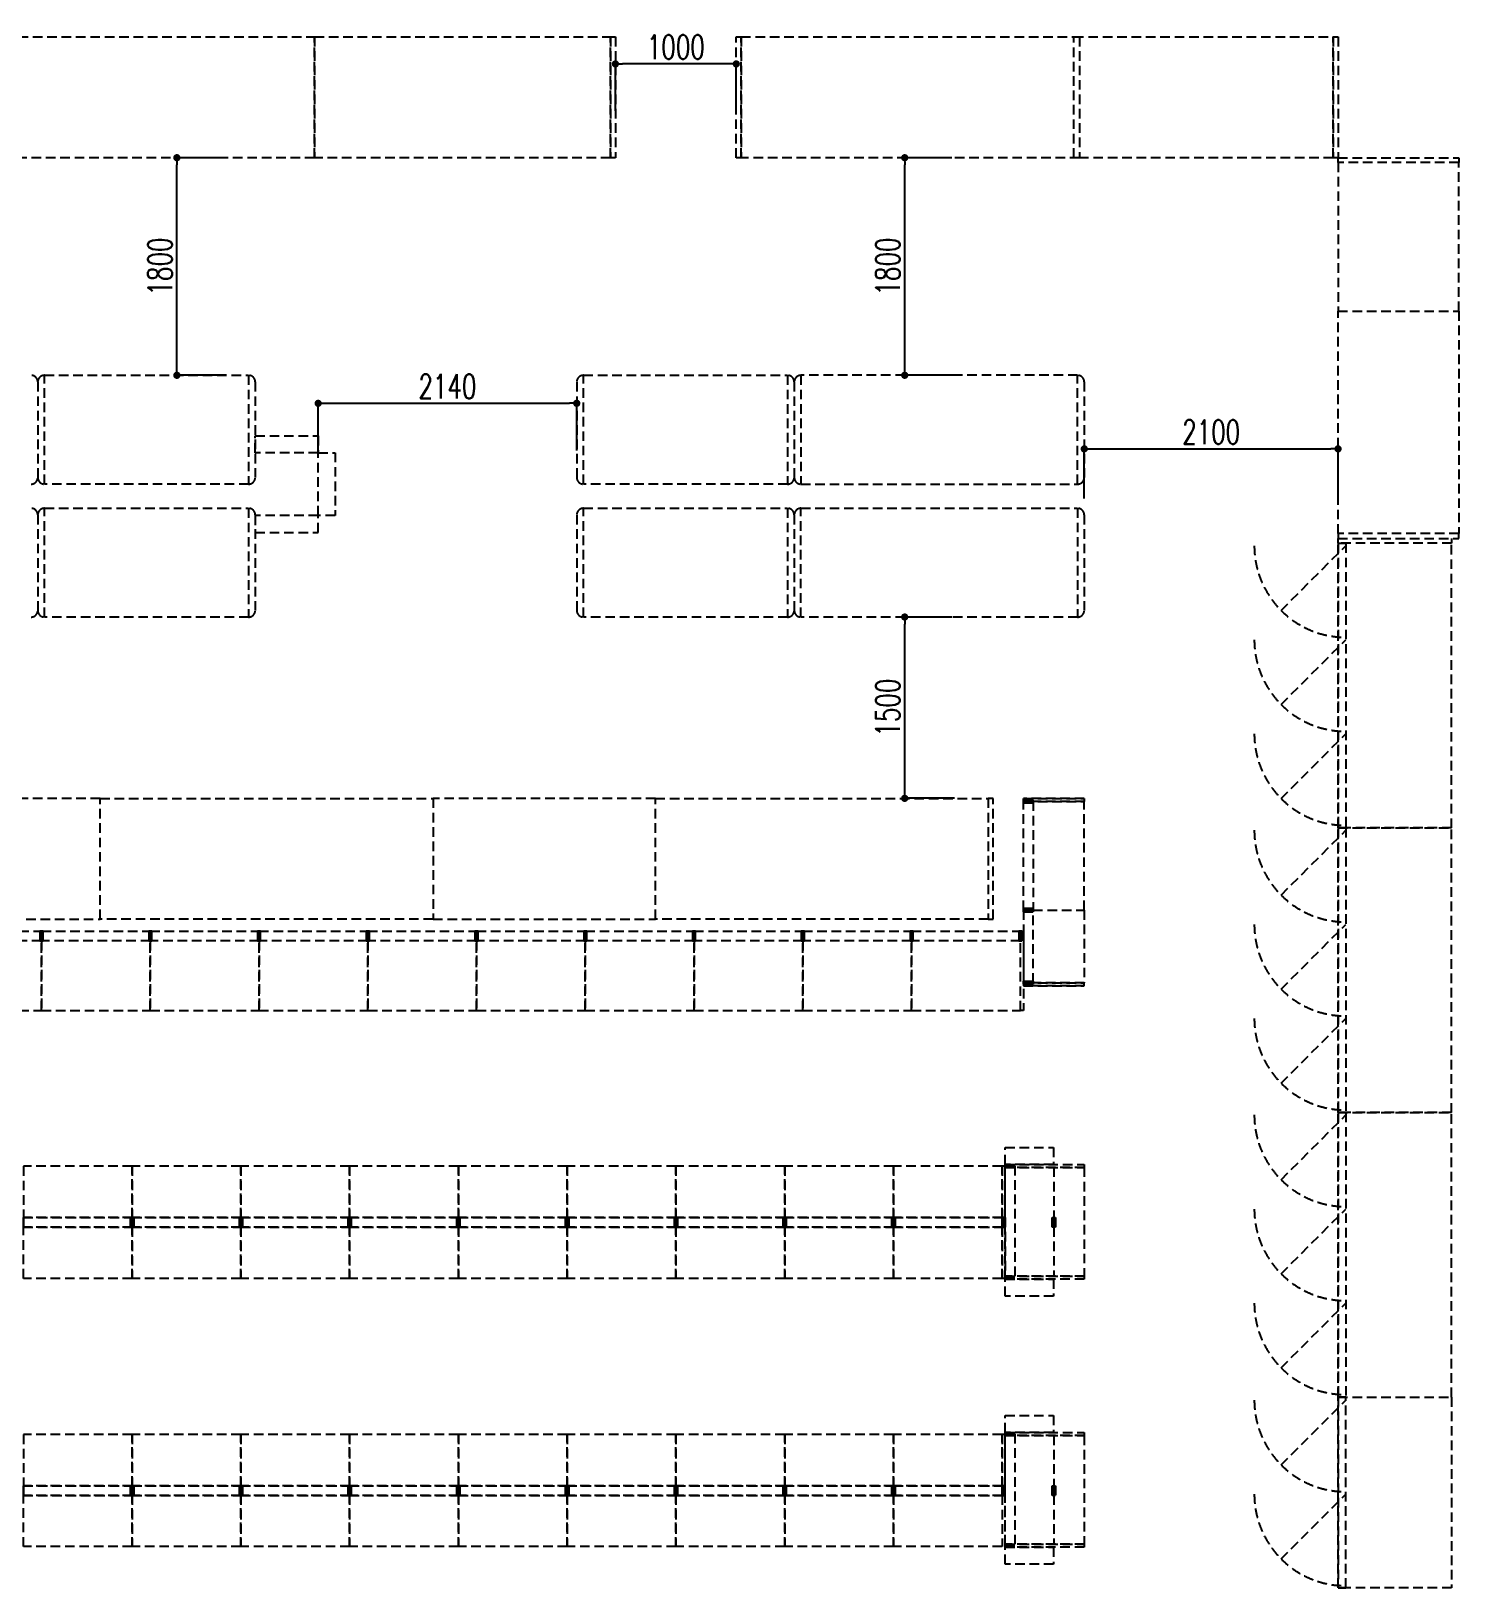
# Model space of a CAD drawing. Extents: x -119186 to 81195, y 1816 to 147180.
# Drawn here: x -28445 to -16630, y 33551 to 46430 of the extents above; entities that cross this region are included whole.
import ezdxf

# ---------------------------------------------------------------- set-up
doc = ezdxf.new("R2010")
doc.units = 0
doc.header["$LTSCALE"] = 12.7
doc.header["$MEASUREMENT"] = 0
doc.header["$PDMODE"] = 1
doc.header["$PDSIZE"] = -2
doc.linetypes.add('HIDDEN2', pattern=[0.1875, 0.125, -0.0625])
doc.layers.get('0').update_dxf_attribs({"linetype": 'CONTINUOUS'})
doc.layers.get('DEFPOINTS').update_dxf_attribs({"color": 1, "linetype": 'CONTINUOUS'})
doc.layers.add('A_寸法', color=9, linetype='CONTINUOUS')
doc.layers.add('A_建築（什器）', color=8, linetype='CONTINUOUS')
doc.styles.add('Dim', font='simplex.shx', dxfattribs={"width": 0.7, "bigfont": 'extfont2.shx'})
doc.dimstyles.new('1-200', dxfattribs={"dimscale": 200, "dimtxt": 3, "dimasz": 1, "dimexe": 1, "dimexo": 1, "dimgap": 1, "dimtad": 1, "dimdec": 0, "dimtxsty": 'Dim', "dimblk": 'DOT', "dimcen": 2.5, "dimadec": 0, "dimazin": 0, "dimtfac": 1, "dimtdec": 0, "dimtix": 1, "dimtmove": 2, "dimatfit": 3, "dimldrblk": '引出線', "dimfxl": 1, "dimlwd": -1, "dimlwe": -1, "dimarcsym": 0})

# ---------------------------------------------------------------- blocks, each defined once
blk = doc.blocks.new('_Dot')
at = {"color": 0, "linetype": 'ByBlock', "lineweight": -2}
blk.add_line((-0.5, 0), (-1, 0), dxfattribs=at)
at = {"color": 0, "linetype": 'ByBlock', "const_width": 0.5}
blk.add_lwpolyline([(-0.25, 0, 1), (0.25, 0, 1)], format="xyb", close=True, dxfattribs=at)
blk = doc.blocks.new('*D93')
at = {"layer": 'A_寸法', "color": 0, "transparency": 16777216}
for p, q in [((-26850, 45383), (-27239, 45383)), ((-27239, 43643), (-27239, 45323)), ((-26827, 43583), (-27239, 43583))]:
    blk.add_line(p, q, dxfattribs=at)
at = {"layer": 'DEFPOINTS', "color": 0, "transparency": 16777216}
for p in [(-27239, 45383), (-26850, 45383), (-26827, 43583)]:
    blk.add_point(p, dxfattribs=at)
at = {"layer": 'A_寸法', "color": 0, "transparency": 16777216, "xscale": 60, "yscale": 60, "zscale": 60}
for p, rotation in [((-27239, 45383), 90), ((-27239, 43583), 270)]:
    blk.add_blockref('_Dot', p, dxfattribs=dict(at, rotation=rotation))
at = {"layer": 'A_寸法', "color": 0, "transparency": 16777216, "insert": (-27379, 44483), "char_height": 200, "attachment_point": 5, "rotation": 90, "style": 'Dim'}
blk.add_mtext('1800', dxfattribs=at)
blk = doc.blocks.new('引出線')
at = {"color": 0, "linetype": 'ByBlock'}
for points in [[(0, 0), (-1.96, -0.4)], [(-1, 0), (0, 0)]]:
    blk.add_lwpolyline(points, dxfattribs=at)
blk = doc.blocks.new('*D94')
at = {"layer": 'A_寸法', "color": 0, "transparency": 16777216}
for p, q in [((-20827, 45383), (-21216, 45383)), ((-21216, 43643), (-21216, 45323)), ((-20805, 43583), (-21216, 43583))]:
    blk.add_line(p, q, dxfattribs=at)
at = {"layer": 'DEFPOINTS', "color": 0, "transparency": 16777216}
for p in [(-21216, 45383), (-20827, 45383), (-20805, 43583)]:
    blk.add_point(p, dxfattribs=at)
at = {"layer": 'A_寸法', "color": 0, "transparency": 16777216, "xscale": 60, "yscale": 60, "zscale": 60}
for p, rotation in [((-21216, 45383), 90), ((-21216, 43583), 270)]:
    blk.add_blockref('_Dot', p, dxfattribs=dict(at, rotation=rotation))
at = {"layer": 'A_寸法', "color": 0, "transparency": 16777216, "insert": (-21356, 44483), "char_height": 200, "attachment_point": 5, "rotation": 90, "style": 'Dim'}
blk.add_mtext('1800', dxfattribs=at)
blk = doc.blocks.new('*D95')
at = {"layer": 'A_寸法', "color": 0, "transparency": 16777216}
for p, q in [((-19730, 42563), (-19730, 42974)), ((-19670, 42974), (-17690, 42974)), ((-17630, 42585), (-17630, 42974))]:
    blk.add_line(p, q, dxfattribs=at)
at = {"layer": 'DEFPOINTS', "color": 0, "transparency": 16777216}
for p in [(-17630, 42974), (-19730, 42563), (-17630, 42585)]:
    blk.add_point(p, dxfattribs=at)
at = {"layer": 'A_寸法', "color": 0, "transparency": 16777216, "xscale": 60, "yscale": 60, "zscale": 60, "rotation": 180}
blk.add_blockref('_Dot', (-19730, 42974), dxfattribs=at)
at = {"layer": 'A_寸法', "color": 0, "transparency": 16777216, "xscale": 60, "yscale": 60, "zscale": 60}
blk.add_blockref('_Dot', (-17630, 42974), dxfattribs=at)
at = {"layer": 'A_寸法', "color": 0, "transparency": 16777216, "insert": (-18680, 43114), "char_height": 200, "attachment_point": 5, "style": 'Dim'}
blk.add_mtext('2100', dxfattribs=at)
blk = doc.blocks.new('*D96')
at = {"layer": 'A_寸法', "color": 0, "transparency": 16777216}
for p, q in [((-20827, 41583), (-21216, 41583)), ((-21216, 40143), (-21216, 41523)), ((-20805, 40083), (-21216, 40083))]:
    blk.add_line(p, q, dxfattribs=at)
at = {"layer": 'DEFPOINTS', "color": 0, "transparency": 16777216}
for p in [(-21216, 41583), (-20827, 41583), (-20805, 40083)]:
    blk.add_point(p, dxfattribs=at)
at = {"layer": 'A_寸法', "color": 0, "transparency": 16777216, "xscale": 60, "yscale": 60, "zscale": 60}
for p, rotation in [((-21216, 41583), 90), ((-21216, 40083), 270)]:
    blk.add_blockref('_Dot', p, dxfattribs=dict(at, rotation=rotation))
at = {"layer": 'A_寸法', "color": 0, "transparency": 16777216, "insert": (-21356, 40833), "char_height": 200, "attachment_point": 5, "rotation": 90, "style": 'Dim'}
blk.add_mtext('1500', dxfattribs=at)
blk = doc.blocks.new('*D116')
at = {"layer": 'A_寸法', "color": 0, "transparency": 16777216}
for p, q in [((-26070, 42940), (-26070, 43351)), ((-26010, 43351), (-23990, 43351)), ((-23930, 42962), (-23930, 43351))]:
    blk.add_line(p, q, dxfattribs=at)
at = {"layer": 'DEFPOINTS', "color": 0, "transparency": 16777216}
for p in [(-23930, 43351), (-26070, 42940), (-23930, 42962)]:
    blk.add_point(p, dxfattribs=at)
at = {"layer": 'A_寸法', "color": 0, "transparency": 16777216, "xscale": 60, "yscale": 60, "zscale": 60, "rotation": 180}
blk.add_blockref('_Dot', (-26070, 43351), dxfattribs=at)
at = {"layer": 'A_寸法', "color": 0, "transparency": 16777216, "xscale": 60, "yscale": 60, "zscale": 60}
blk.add_blockref('_Dot', (-23930, 43351), dxfattribs=at)
at = {"layer": 'A_寸法', "color": 0, "transparency": 16777216, "insert": (-25000, 43491), "char_height": 200, "attachment_point": 5, "style": 'Dim'}
blk.add_mtext('2140', dxfattribs=at)
blk = doc.blocks.new('*D118')
at = {"layer": 'A_寸法', "color": 0, "transparency": 16777216}
for p, q in [((-23610, 45770), (-23610, 46159)), ((-22670, 46159), (-23550, 46159)), ((-22610, 45748), (-22610, 46159))]:
    blk.add_line(p, q, dxfattribs=at)
at = {"layer": 'DEFPOINTS', "color": 0, "transparency": 16777216}
for p in [(-23610, 46159), (-23610, 45770), (-22610, 45748)]:
    blk.add_point(p, dxfattribs=at)
at = {"layer": 'A_寸法', "color": 0, "transparency": 16777216, "xscale": 60, "yscale": 60, "zscale": 60, "rotation": 180}
blk.add_blockref('_Dot', (-23610, 46159), dxfattribs=at)
at = {"layer": 'A_寸法', "color": 0, "transparency": 16777216, "xscale": 60, "yscale": 60, "zscale": 60}
blk.add_blockref('_Dot', (-22610, 46159), dxfattribs=at)
at = {"layer": 'A_寸法', "color": 0, "transparency": 16777216, "insert": (-23110, 46299), "char_height": 200, "attachment_point": 5, "style": 'Dim'}
blk.add_mtext('1000', dxfattribs=at)

msp = doc.modelspace()

# ---------------------------------------------------------------- linework, layer by layer
at = {"layer": 'A_建築（什器）', "color": 8, "linetype": 'HIDDEN2', "ltscale": 50}
for p, q in [((-28390.1, 43527.64), (-28390.1, 42737.64)), ((-28390.1, 43527.64), (-28390.1, 42737.64)), ((-26590.1, 43527.64), (-26590.1, 42737.64)), ((-23930.08, 43527.64), (-23930.08, 42737.64)), ((-22130.08, 43527.64), (-22130.08, 42737.64)), ((-22130.08, 43527.64), (-22130.08, 42737.64)), ((-19730.08, 43527.64), (-19730.08, 42737.64)), ((-28390.1, 42427.64), (-28390.1, 41637.64)), ((-28390.1, 42427.64), (-28390.1, 41637.64)), ((-26590.1, 42427.64), (-26590.1, 41637.64)), ((-23930.08, 42427.64), (-23930.08, 41637.64)), ((-22130.08, 42427.64), (-22130.08, 41637.64)), ((-22130.08, 42427.64), (-22130.08, 41637.64)), ((-19730.08, 42427.64), (-19730.08, 41637.64)), ((-18101.12, 41637.2), (-17565.13, 42173.19)), ((-18101.12, 40859.2), (-17565.13, 41395.19)), ((-18101.12, 40081.2), (-17565.13, 40617.19)), ((-19730.13, 40082.74), (-20234.13, 40082.74)), ((-20234.13, 40057.74), (-19730.13, 40057.74)), ((-19730.13, 40057.74), (-20154.13, 40057.74)), ((-18101.12, 39282.2), (-17565.13, 39818.19)), ((-18101.12, 38504.2), (-17565.13, 39040.19)), ((-20234.13, 38557.74), (-19730.13, 38557.74)), ((-19730.13, 38532.74), (-20234.13, 38532.74)), ((-19730.13, 38557.74), (-20154.13, 38557.74)), ((-18101.12, 37726.2), (-17565.13, 38262.19)), ((-18101.12, 36927.2), (-17565.13, 37463.19)), ((-19981.62, 37029.54), (-19981.62, 36614.31)), ((-19994.62, 36534.31), (-19994.62, 36614.31)), ((-19994.62, 36614.31), (-19981.62, 36614.31)), ((-19981.62, 36534.31), (-19981.62, 36614.31)), ((-19981.62, 36534.31), (-19981.62, 36614.31)), ((-19981.62, 36614.31), (-19968.62, 36614.31)), ((-19981.62, 36614.31), (-19981.62, 36534.31)), ((-19981.62, 36614.31), (-19981.62, 36534.31)), ((-19968.62, 36614.31), (-19968.62, 36534.31)), ((-18101.12, 36149.2), (-17565.13, 36685.19)), ((-19981.62, 36534.31), (-19994.62, 36534.31)), ((-19981.62, 36534.31), (-19981.62, 36129.54)), ((-19968.62, 36534.31), (-19981.62, 36534.31)), ((-18101.12, 35371.2), (-17565.13, 35907.19)), ((-18101.12, 34568.2), (-17565.13, 35104.19)), ((-19981.62, 34811.2), (-19981.62, 34395.97)), ((-19994.62, 34315.97), (-19994.62, 34395.97)), ((-19994.62, 34395.97), (-19981.62, 34395.97)), ((-19981.62, 34315.97), (-19981.62, 34395.97)), ((-19981.62, 34315.97), (-19981.62, 34395.97)), ((-19981.62, 34395.97), (-19968.62, 34395.97)), ((-19981.62, 34395.97), (-19981.62, 34315.97)), ((-19981.62, 34395.97), (-19981.62, 34315.97)), ((-19968.62, 34395.97), (-19968.62, 34315.97)), ((-19981.62, 34315.97), (-19994.62, 34315.97)), ((-19981.62, 34315.97), (-19981.62, 33911.2)), ((-19968.62, 34315.97), (-19981.62, 34315.97)), ((-18101.12, 33790.2), (-17565.13, 34326.19))]:
    msp.add_line(p, q, dxfattribs=at)
for points in [[(-28550.13, 46382.69), (-26100.13, 46382.69), (-26100.13, 45382.69), (-28550.13, 45382.69)], [(-26100.13, 46382.69), (-23650.13, 46382.69), (-23650.13, 45382.69), (-26100.13, 45382.69)], [(-23650.13, 46382.69), (-23610.13, 46382.69), (-23610.13, 45382.69), (-23650.13, 45382.69)], [(-22610.13, 46382.69), (-22570.13, 46382.69), (-22570.13, 45382.69), (-22610.13, 45382.69)], [(-22570.13, 46382.69), (-19769.17, 46382.69), (-19769.17, 45382.69), (-22570.13, 45382.69)], [(-19815.13, 46382.69), (-17670.13, 46382.69), (-17670.13, 45382.69), (-19815.13, 45382.69)], [(-17670.13, 46382.69), (-17630.13, 46382.69), (-17630.13, 45382.69), (-17670.13, 45382.69)], [(-17630.13, 45382.69), (-16630.13, 45382.69), (-16630.13, 45342.69), (-17630.13, 45342.69)], [(-16630.13, 45342.69), (-17630.13, 45342.69), (-17630.13, 44112.69), (-16630.13, 44112.69)], [(-17630.13, 44112.69), (-16630.13, 44112.69), (-16630.13, 42272.69), (-17630.13, 42272.69)], [(-28335.1, 43582.64), (-26645.1, 43582.64), (-26645.1, 42682.64), (-28335.1, 42682.64)], [(-23875.08, 43582.64), (-22185.08, 43582.64), (-22185.08, 42682.64), (-23875.08, 42682.64)], [(-22075.08, 42682.64), (-19785.08, 42682.64), (-19785.08, 43582.64), (-22075.08, 43582.64)], [(-26590.1, 43082.63), (-26070.11, 43082.63), (-26070.11, 42942.63), (-26590.1, 42942.63)], [(-25930.11, 42422.64), (-26070.11, 42422.64), (-26070.11, 42942.64), (-25930.11, 42942.64)], [(-28335.1, 42482.64), (-26645.1, 42482.64), (-26645.1, 41582.64), (-28335.1, 41582.64)], [(-26070.11, 42422.64), (-26590.1, 42422.64), (-26590.1, 42282.64), (-26070.11, 42282.64)], [(-22185.08, 41582.64), (-23875.08, 41582.64), (-23875.08, 42482.64), (-22185.08, 42482.64)], [(-22075.08, 42482.64), (-19785.08, 42482.64), (-19785.08, 41582.64), (-22075.08, 41582.64)], [(-16630.13, 42272.69), (-17630.13, 42272.69), (-17630.13, 42232.69), (-16630.13, 42232.69)], [(-17630.13, 42232.69), (-16690.13, 42232.69), (-16690.13, 42192.69), (-17630.13, 42192.69)], [(-16690.13, 42192.69), (-17630.13, 42192.69), (-17630.13, 39837.69), (-16690.13, 39837.69)], [(-17630.13, 42192.69), (-17565.13, 42192.69), (-17565.13, 39837.69), (-17630.13, 39837.69)], [(-30629.13, 39082.74), (-27874.13, 39082.74), (-27874.13, 40082.74), (-30629.13, 40082.74)], [(-27874.13, 40082.74), (-25119.13, 40082.74), (-25119.13, 39082.74), (-27874.13, 39082.74)], [(-25119.13, 39082.74), (-23279.13, 39082.74), (-23279.13, 40082.74), (-25119.13, 40082.74)], [(-23279.13, 40082.74), (-20524.13, 40082.74), (-20524.13, 39082.74), (-23279.13, 39082.74)], [(-20524.13, 39082.74), (-20484.13, 39082.74), (-20484.13, 40082.74), (-20524.13, 40082.74)], [(-20234.13, 40057.74), (-20234.13, 40082.74), (-19730.13, 40082.74), (-19730.13, 40057.74)], [(-20154.13, 40057.74), (-20154.13, 40070.74), (-20234.13, 40070.74), (-20234.13, 40057.74)], [(-20234.13, 39157.74), (-20234.13, 40057.74), (-20154.13, 40057.74), (-20154.13, 39157.74)], [(-20154.13, 40044.74), (-20154.13, 40057.74), (-20234.13, 40057.74), (-20234.13, 40044.74)], [(-19730.13, 39157.74), (-19730.13, 40057.74), (-20154.13, 40057.74), (-20154.13, 39157.74)], [(-16690.13, 39837.69), (-17630.13, 39837.69), (-17630.13, 37482.69), (-16690.13, 37482.69)], [(-17630.13, 39837.69), (-17565.13, 39837.69), (-17565.13, 37482.69), (-17630.13, 37482.69)], [(-20154.13, 39170.74), (-20154.13, 39157.74), (-20234.13, 39157.74), (-20234.13, 39170.74)], [(-20154.13, 39157.74), (-20154.13, 39170.74), (-20234.13, 39170.74), (-20234.13, 39157.74)], [(-20154.13, 39157.74), (-20154.13, 39144.74), (-20234.13, 39144.74), (-20234.13, 39157.74)], [(-20234.13, 39157.74), (-20234.13, 38557.74), (-20154.13, 38557.74), (-20154.13, 39157.74)], [(-20154.13, 39144.74), (-20154.13, 39157.74), (-20234.13, 39157.74), (-20234.13, 39144.74)], [(-19730.13, 39157.74), (-19730.13, 38557.74), (-20154.13, 38557.74), (-20154.13, 39157.74)], [(-29259.13, 38982.74), (-28359.13, 38982.74), (-28359.13, 38902.74), (-29259.13, 38902.74)], [(-29259.13, 38328.74), (-28359.13, 38328.74), (-28359.13, 38902.74), (-29259.13, 38902.74)], [(-28372.13, 38902.74), (-28359.13, 38902.74), (-28359.13, 38982.74), (-28372.13, 38982.74)], [(-28359.13, 38902.74), (-28346.13, 38902.74), (-28346.13, 38982.74), (-28359.13, 38982.74)], [(-28359.13, 38982.74), (-27459.13, 38982.74), (-27459.13, 38902.74), (-28359.13, 38902.74)], [(-28359.13, 38328.74), (-27459.13, 38328.74), (-27459.13, 38902.74), (-28359.13, 38902.74)], [(-27472.13, 38902.74), (-27459.13, 38902.74), (-27459.13, 38982.74), (-27472.13, 38982.74)], [(-27459.13, 38902.74), (-27446.13, 38902.74), (-27446.13, 38982.74), (-27459.13, 38982.74)], [(-27459.13, 38982.74), (-26559.13, 38982.74), (-26559.13, 38902.74), (-27459.13, 38902.74)], [(-27459.13, 38328.74), (-26559.13, 38328.74), (-26559.13, 38902.74), (-27459.13, 38902.74)], [(-26572.13, 38902.74), (-26559.13, 38902.74), (-26559.13, 38982.74), (-26572.13, 38982.74)], [(-26559.13, 38902.74), (-26546.13, 38902.74), (-26546.13, 38982.74), (-26559.13, 38982.74)], [(-26559.13, 38982.74), (-25659.13, 38982.74), (-25659.13, 38902.74), (-26559.13, 38902.74)], [(-26559.13, 38328.74), (-25659.13, 38328.74), (-25659.13, 38902.74), (-26559.13, 38902.74)], [(-25672.13, 38902.74), (-25659.13, 38902.74), (-25659.13, 38982.74), (-25672.13, 38982.74)], [(-25659.13, 38902.74), (-25646.13, 38902.74), (-25646.13, 38982.74), (-25659.13, 38982.74)], [(-25659.13, 38982.74), (-24759.13, 38982.74), (-24759.13, 38902.74), (-25659.13, 38902.74)], [(-25659.13, 38328.74), (-24759.13, 38328.74), (-24759.13, 38902.74), (-25659.13, 38902.74)], [(-24772.13, 38902.74), (-24759.13, 38902.74), (-24759.13, 38982.74), (-24772.13, 38982.74)], [(-24759.13, 38902.74), (-24746.13, 38902.74), (-24746.13, 38982.74), (-24759.13, 38982.74)], [(-24759.13, 38982.74), (-23859.13, 38982.74), (-23859.13, 38902.74), (-24759.13, 38902.74)], [(-24759.13, 38328.74), (-23859.13, 38328.74), (-23859.13, 38902.74), (-24759.13, 38902.74)], [(-23872.13, 38902.74), (-23859.13, 38902.74), (-23859.13, 38982.74), (-23872.13, 38982.74)], [(-23859.13, 38902.74), (-23846.13, 38902.74), (-23846.13, 38982.74), (-23859.13, 38982.74)], [(-23859.13, 38982.74), (-22959.13, 38982.74), (-22959.13, 38902.74), (-23859.13, 38902.74)], [(-23859.13, 38328.74), (-22959.13, 38328.74), (-22959.13, 38902.74), (-23859.13, 38902.74)], [(-22972.13, 38902.74), (-22959.13, 38902.74), (-22959.13, 38982.74), (-22972.13, 38982.74)], [(-22959.13, 38902.74), (-22946.13, 38902.74), (-22946.13, 38982.74), (-22959.13, 38982.74)], [(-22959.13, 38982.74), (-22059.13, 38982.74), (-22059.13, 38902.74), (-22959.13, 38902.74)], [(-22959.13, 38328.74), (-22059.13, 38328.74), (-22059.13, 38902.74), (-22959.13, 38902.74)], [(-22072.13, 38902.74), (-22059.13, 38902.74), (-22059.13, 38982.74), (-22072.13, 38982.74)], [(-22059.13, 38902.74), (-22046.13, 38902.74), (-22046.13, 38982.74), (-22059.13, 38982.74)], [(-22059.13, 38982.74), (-21159.13, 38982.74), (-21159.13, 38902.74), (-22059.13, 38902.74)], [(-22059.13, 38328.74), (-21159.13, 38328.74), (-21159.13, 38902.74), (-22059.13, 38902.74)], [(-21172.13, 38902.74), (-21159.13, 38902.74), (-21159.13, 38982.74), (-21172.13, 38982.74)], [(-21159.13, 38902.74), (-21146.13, 38902.74), (-21146.13, 38982.74), (-21159.13, 38982.74)], [(-21159.13, 38982.74), (-20259.13, 38982.74), (-20259.13, 38902.74), (-21159.13, 38902.74)], [(-21159.13, 38328.74), (-20259.13, 38328.74), (-20259.13, 38902.74), (-21159.13, 38902.74)], [(-20272.13, 38902.74), (-20259.13, 38902.74), (-20259.13, 38982.74), (-20272.13, 38982.74)], [(-20259.13, 38902.74), (-20246.13, 38902.74), (-20246.13, 38982.74), (-20259.13, 38982.74)], [(-20259.13, 38982.74), (-20234.13, 38982.74), (-20234.13, 38328.74), (-20259.13, 38328.74)], [(-20154.13, 38570.74), (-20154.13, 38557.74), (-20234.13, 38557.74), (-20234.13, 38570.74)], [(-20154.13, 38557.74), (-20154.13, 38544.74), (-20234.13, 38544.74), (-20234.13, 38557.74)], [(-20234.13, 38557.74), (-20234.13, 38532.74), (-19730.13, 38532.74), (-19730.13, 38557.74)], [(-16690.13, 37482.69), (-17630.13, 37482.69), (-17630.13, 35127.69), (-16690.13, 35127.69)], [(-17630.13, 37482.69), (-17565.13, 37482.69), (-17565.13, 35127.69), (-17630.13, 35127.69)], [(-20384.13, 37194.54), (-19984.13, 37194.54), (-19984.13, 37054.54), (-20384.13, 37054.54)], [(-27609.13, 37038.31), (-28509.13, 37038.31), (-28509.13, 36614.31), (-27609.13, 36614.31)], [(-26709.13, 37038.31), (-27609.13, 37038.31), (-27609.13, 36614.31), (-26709.13, 36614.31)], [(-25809.13, 37038.31), (-26709.13, 37038.31), (-26709.13, 36614.31), (-25809.13, 36614.31)], [(-24909.13, 37038.31), (-25809.13, 37038.31), (-25809.13, 36614.31), (-24909.13, 36614.31)], [(-24009.13, 37038.31), (-24909.13, 37038.31), (-24909.13, 36614.31), (-24009.13, 36614.31)], [(-23109.13, 37038.31), (-24009.13, 37038.31), (-24009.13, 36614.31), (-23109.13, 36614.31)], [(-22209.13, 37038.31), (-23109.13, 37038.31), (-23109.13, 36614.31), (-22209.13, 36614.31)], [(-21309.13, 37038.31), (-22209.13, 37038.31), (-22209.13, 36614.31), (-21309.13, 36614.31)], [(-20409.13, 37038.31), (-21309.13, 37038.31), (-21309.13, 36614.31), (-20409.13, 36614.31)], [(-20384.13, 37038.31), (-20409.13, 37038.31), (-20409.13, 36534.31), (-20384.13, 36534.31)], [(-20384.13, 37054.54), (-19730.13, 37054.54), (-19730.13, 37029.54), (-20384.13, 37029.54)], [(-20384.13, 37042.54), (-20304.13, 37042.54), (-20304.13, 36116.54), (-20384.13, 36116.54)], [(-20384.13, 37029.54), (-19730.13, 37029.54), (-19730.13, 36129.54), (-20384.13, 36129.54)], [(-27609.13, 36614.31), (-28509.13, 36614.31), (-28509.13, 36534.31), (-27609.13, 36534.31)], [(-27609.13, 36534.31), (-28509.13, 36534.31), (-28509.13, 36614.31), (-27609.13, 36614.31)], [(-27609.13, 36534.31), (-27622.13, 36534.31), (-27622.13, 36614.31), (-27609.13, 36614.31)], [(-27609.13, 36614.31), (-27622.13, 36614.31), (-27622.13, 36534.31), (-27609.13, 36534.31)], [(-26709.13, 36614.31), (-27609.13, 36614.31), (-27609.13, 36534.31), (-26709.13, 36534.31)], [(-27596.13, 36534.31), (-27609.13, 36534.31), (-27609.13, 36614.31), (-27596.13, 36614.31)], [(-26709.13, 36534.31), (-27609.13, 36534.31), (-27609.13, 36614.31), (-26709.13, 36614.31)], [(-27596.13, 36614.31), (-27609.13, 36614.31), (-27609.13, 36534.31), (-27596.13, 36534.31)], [(-26709.13, 36534.31), (-26722.13, 36534.31), (-26722.13, 36614.31), (-26709.13, 36614.31)], [(-26709.13, 36614.31), (-26722.13, 36614.31), (-26722.13, 36534.31), (-26709.13, 36534.31)], [(-26696.13, 36534.31), (-26709.13, 36534.31), (-26709.13, 36614.31), (-26696.13, 36614.31)], [(-26696.13, 36614.31), (-26709.13, 36614.31), (-26709.13, 36534.31), (-26696.13, 36534.31)], [(-25809.13, 36614.31), (-26709.13, 36614.31), (-26709.13, 36534.31), (-25809.13, 36534.31)], [(-25809.13, 36534.31), (-26709.13, 36534.31), (-26709.13, 36614.31), (-25809.13, 36614.31)], [(-25809.13, 36534.31), (-25822.13, 36534.31), (-25822.13, 36614.31), (-25809.13, 36614.31)], [(-25809.13, 36614.31), (-25822.13, 36614.31), (-25822.13, 36534.31), (-25809.13, 36534.31)], [(-24909.13, 36614.31), (-25809.13, 36614.31), (-25809.13, 36534.31), (-24909.13, 36534.31)], [(-25796.13, 36534.31), (-25809.13, 36534.31), (-25809.13, 36614.31), (-25796.13, 36614.31)], [(-24909.13, 36534.31), (-25809.13, 36534.31), (-25809.13, 36614.31), (-24909.13, 36614.31)], [(-25796.13, 36614.31), (-25809.13, 36614.31), (-25809.13, 36534.31), (-25796.13, 36534.31)], [(-24909.13, 36534.31), (-24922.13, 36534.31), (-24922.13, 36614.31), (-24909.13, 36614.31)], [(-24909.13, 36614.31), (-24922.13, 36614.31), (-24922.13, 36534.31), (-24909.13, 36534.31)], [(-24009.13, 36614.31), (-24909.13, 36614.31), (-24909.13, 36534.31), (-24009.13, 36534.31)], [(-24896.13, 36534.31), (-24909.13, 36534.31), (-24909.13, 36614.31), (-24896.13, 36614.31)], [(-24009.13, 36534.31), (-24909.13, 36534.31), (-24909.13, 36614.31), (-24009.13, 36614.31)], [(-24896.13, 36614.31), (-24909.13, 36614.31), (-24909.13, 36534.31), (-24896.13, 36534.31)], [(-24009.13, 36534.31), (-24022.13, 36534.31), (-24022.13, 36614.31), (-24009.13, 36614.31)], [(-24009.13, 36614.31), (-24022.13, 36614.31), (-24022.13, 36534.31), (-24009.13, 36534.31)], [(-23996.13, 36534.31), (-24009.13, 36534.31), (-24009.13, 36614.31), (-23996.13, 36614.31)], [(-23996.13, 36614.31), (-24009.13, 36614.31), (-24009.13, 36534.31), (-23996.13, 36534.31)], [(-23109.13, 36614.31), (-24009.13, 36614.31), (-24009.13, 36534.31), (-23109.13, 36534.31)], [(-23109.13, 36534.31), (-24009.13, 36534.31), (-24009.13, 36614.31), (-23109.13, 36614.31)], [(-23109.13, 36534.31), (-23122.13, 36534.31), (-23122.13, 36614.31), (-23109.13, 36614.31)], [(-23109.13, 36614.31), (-23122.13, 36614.31), (-23122.13, 36534.31), (-23109.13, 36534.31)], [(-22209.13, 36614.31), (-23109.13, 36614.31), (-23109.13, 36534.31), (-22209.13, 36534.31)], [(-23096.13, 36534.31), (-23109.13, 36534.31), (-23109.13, 36614.31), (-23096.13, 36614.31)], [(-22209.13, 36534.31), (-23109.13, 36534.31), (-23109.13, 36614.31), (-22209.13, 36614.31)], [(-23096.13, 36614.31), (-23109.13, 36614.31), (-23109.13, 36534.31), (-23096.13, 36534.31)], [(-22209.13, 36534.31), (-22222.13, 36534.31), (-22222.13, 36614.31), (-22209.13, 36614.31)], [(-22209.13, 36614.31), (-22222.13, 36614.31), (-22222.13, 36534.31), (-22209.13, 36534.31)], [(-21309.13, 36614.31), (-22209.13, 36614.31), (-22209.13, 36534.31), (-21309.13, 36534.31)], [(-22196.13, 36534.31), (-22209.13, 36534.31), (-22209.13, 36614.31), (-22196.13, 36614.31)], [(-21309.13, 36534.31), (-22209.13, 36534.31), (-22209.13, 36614.31), (-21309.13, 36614.31)], [(-22196.13, 36614.31), (-22209.13, 36614.31), (-22209.13, 36534.31), (-22196.13, 36534.31)], [(-21309.13, 36534.31), (-21322.13, 36534.31), (-21322.13, 36614.31), (-21309.13, 36614.31)], [(-21309.13, 36614.31), (-21322.13, 36614.31), (-21322.13, 36534.31), (-21309.13, 36534.31)], [(-21296.13, 36534.31), (-21309.13, 36534.31), (-21309.13, 36614.31), (-21296.13, 36614.31)], [(-21296.13, 36614.31), (-21309.13, 36614.31), (-21309.13, 36534.31), (-21296.13, 36534.31)], [(-20409.13, 36614.31), (-21309.13, 36614.31), (-21309.13, 36534.31), (-20409.13, 36534.31)], [(-20409.13, 36534.31), (-21309.13, 36534.31), (-21309.13, 36614.31), (-20409.13, 36614.31)], [(-20396.13, 36534.31), (-20409.13, 36534.31), (-20409.13, 36614.31), (-20396.13, 36614.31)], [(-20396.13, 36614.31), (-20409.13, 36614.31), (-20409.13, 36534.31), (-20396.13, 36534.31)], [(-20384.13, 36110.31), (-20409.13, 36110.31), (-20409.13, 36614.31), (-20384.13, 36614.31)], [(-27609.13, 36110.31), (-28509.13, 36110.31), (-28509.13, 36534.31), (-27609.13, 36534.31)], [(-26709.13, 36110.31), (-27609.13, 36110.31), (-27609.13, 36534.31), (-26709.13, 36534.31)], [(-25809.13, 36110.31), (-26709.13, 36110.31), (-26709.13, 36534.31), (-25809.13, 36534.31)], [(-24909.13, 36110.31), (-25809.13, 36110.31), (-25809.13, 36534.31), (-24909.13, 36534.31)], [(-24009.13, 36110.31), (-24909.13, 36110.31), (-24909.13, 36534.31), (-24009.13, 36534.31)], [(-23109.13, 36110.31), (-24009.13, 36110.31), (-24009.13, 36534.31), (-23109.13, 36534.31)], [(-22209.13, 36110.31), (-23109.13, 36110.31), (-23109.13, 36534.31), (-22209.13, 36534.31)], [(-21309.13, 36110.31), (-22209.13, 36110.31), (-22209.13, 36534.31), (-21309.13, 36534.31)], [(-20409.13, 36110.31), (-21309.13, 36110.31), (-21309.13, 36534.31), (-20409.13, 36534.31)], [(-20384.13, 36129.54), (-19730.13, 36129.54), (-19730.13, 36104.54), (-20384.13, 36104.54)], [(-19984.13, 35964.54), (-20384.13, 35964.54), (-20384.13, 36104.54), (-19984.13, 36104.54)], [(-17630.13, 33550.69), (-17565.13, 33550.69), (-17565.13, 35129.69), (-17630.13, 35129.69)], [(-17630.13, 35127.69), (-16690.13, 35127.69), (-16690.13, 33550.69), (-17630.13, 33550.69)], [(-20384.13, 34976.2), (-19984.13, 34976.2), (-19984.13, 34836.2), (-20384.13, 34836.2)], [(-27609.13, 34819.97), (-28509.13, 34819.97), (-28509.13, 34395.97), (-27609.13, 34395.97)], [(-26709.13, 34819.97), (-27609.13, 34819.97), (-27609.13, 34395.97), (-26709.13, 34395.97)], [(-25809.13, 34819.97), (-26709.13, 34819.97), (-26709.13, 34395.97), (-25809.13, 34395.97)], [(-24909.13, 34819.97), (-25809.13, 34819.97), (-25809.13, 34395.97), (-24909.13, 34395.97)], [(-24009.13, 34819.97), (-24909.13, 34819.97), (-24909.13, 34395.97), (-24009.13, 34395.97)], [(-23109.13, 34819.97), (-24009.13, 34819.97), (-24009.13, 34395.97), (-23109.13, 34395.97)], [(-22209.13, 34819.97), (-23109.13, 34819.97), (-23109.13, 34395.97), (-22209.13, 34395.97)], [(-21309.13, 34819.97), (-22209.13, 34819.97), (-22209.13, 34395.97), (-21309.13, 34395.97)], [(-20409.13, 34819.97), (-21309.13, 34819.97), (-21309.13, 34395.97), (-20409.13, 34395.97)], [(-20384.13, 34819.97), (-20409.13, 34819.97), (-20409.13, 34315.97), (-20384.13, 34315.97)], [(-20384.13, 34836.2), (-19730.13, 34836.2), (-19730.13, 34811.2), (-20384.13, 34811.2)], [(-20384.13, 34824.2), (-20304.13, 34824.2), (-20304.13, 33898.2), (-20384.13, 33898.2)], [(-20384.13, 34811.2), (-19730.13, 34811.2), (-19730.13, 33911.2), (-20384.13, 33911.2)], [(-27609.13, 34395.97), (-28509.13, 34395.97), (-28509.13, 34315.97), (-27609.13, 34315.97)], [(-27609.13, 34315.97), (-28509.13, 34315.97), (-28509.13, 34395.97), (-27609.13, 34395.97)], [(-27609.13, 34315.97), (-27622.13, 34315.97), (-27622.13, 34395.97), (-27609.13, 34395.97)], [(-27609.13, 34395.97), (-27622.13, 34395.97), (-27622.13, 34315.97), (-27609.13, 34315.97)], [(-26709.13, 34395.97), (-27609.13, 34395.97), (-27609.13, 34315.97), (-26709.13, 34315.97)], [(-27596.13, 34315.97), (-27609.13, 34315.97), (-27609.13, 34395.97), (-27596.13, 34395.97)], [(-26709.13, 34315.97), (-27609.13, 34315.97), (-27609.13, 34395.97), (-26709.13, 34395.97)], [(-27596.13, 34395.97), (-27609.13, 34395.97), (-27609.13, 34315.97), (-27596.13, 34315.97)], [(-26709.13, 34315.97), (-26722.13, 34315.97), (-26722.13, 34395.97), (-26709.13, 34395.97)], [(-26709.13, 34395.97), (-26722.13, 34395.97), (-26722.13, 34315.97), (-26709.13, 34315.97)], [(-26696.13, 34315.97), (-26709.13, 34315.97), (-26709.13, 34395.97), (-26696.13, 34395.97)], [(-26696.13, 34395.97), (-26709.13, 34395.97), (-26709.13, 34315.97), (-26696.13, 34315.97)], [(-25809.13, 34395.97), (-26709.13, 34395.97), (-26709.13, 34315.97), (-25809.13, 34315.97)], [(-25809.13, 34315.97), (-26709.13, 34315.97), (-26709.13, 34395.97), (-25809.13, 34395.97)], [(-25809.13, 34315.97), (-25822.13, 34315.97), (-25822.13, 34395.97), (-25809.13, 34395.97)], [(-25809.13, 34395.97), (-25822.13, 34395.97), (-25822.13, 34315.97), (-25809.13, 34315.97)], [(-24909.13, 34395.97), (-25809.13, 34395.97), (-25809.13, 34315.97), (-24909.13, 34315.97)], [(-25796.13, 34315.97), (-25809.13, 34315.97), (-25809.13, 34395.97), (-25796.13, 34395.97)], [(-24909.13, 34315.97), (-25809.13, 34315.97), (-25809.13, 34395.97), (-24909.13, 34395.97)], [(-25796.13, 34395.97), (-25809.13, 34395.97), (-25809.13, 34315.97), (-25796.13, 34315.97)], [(-24909.13, 34315.97), (-24922.13, 34315.97), (-24922.13, 34395.97), (-24909.13, 34395.97)], [(-24909.13, 34395.97), (-24922.13, 34395.97), (-24922.13, 34315.97), (-24909.13, 34315.97)], [(-24009.13, 34395.97), (-24909.13, 34395.97), (-24909.13, 34315.97), (-24009.13, 34315.97)], [(-24896.13, 34315.97), (-24909.13, 34315.97), (-24909.13, 34395.97), (-24896.13, 34395.97)], [(-24009.13, 34315.97), (-24909.13, 34315.97), (-24909.13, 34395.97), (-24009.13, 34395.97)], [(-24896.13, 34395.97), (-24909.13, 34395.97), (-24909.13, 34315.97), (-24896.13, 34315.97)], [(-24009.13, 34315.97), (-24022.13, 34315.97), (-24022.13, 34395.97), (-24009.13, 34395.97)], [(-24009.13, 34395.97), (-24022.13, 34395.97), (-24022.13, 34315.97), (-24009.13, 34315.97)], [(-23996.13, 34315.97), (-24009.13, 34315.97), (-24009.13, 34395.97), (-23996.13, 34395.97)], [(-23996.13, 34395.97), (-24009.13, 34395.97), (-24009.13, 34315.97), (-23996.13, 34315.97)], [(-23109.13, 34395.97), (-24009.13, 34395.97), (-24009.13, 34315.97), (-23109.13, 34315.97)], [(-23109.13, 34315.97), (-24009.13, 34315.97), (-24009.13, 34395.97), (-23109.13, 34395.97)], [(-23109.13, 34315.97), (-23122.13, 34315.97), (-23122.13, 34395.97), (-23109.13, 34395.97)], [(-23109.13, 34395.97), (-23122.13, 34395.97), (-23122.13, 34315.97), (-23109.13, 34315.97)], [(-22209.13, 34395.97), (-23109.13, 34395.97), (-23109.13, 34315.97), (-22209.13, 34315.97)], [(-23096.13, 34315.97), (-23109.13, 34315.97), (-23109.13, 34395.97), (-23096.13, 34395.97)], [(-22209.13, 34315.97), (-23109.13, 34315.97), (-23109.13, 34395.97), (-22209.13, 34395.97)], [(-23096.13, 34395.97), (-23109.13, 34395.97), (-23109.13, 34315.97), (-23096.13, 34315.97)], [(-22209.13, 34315.97), (-22222.13, 34315.97), (-22222.13, 34395.97), (-22209.13, 34395.97)], [(-22209.13, 34395.97), (-22222.13, 34395.97), (-22222.13, 34315.97), (-22209.13, 34315.97)], [(-21309.13, 34395.97), (-22209.13, 34395.97), (-22209.13, 34315.97), (-21309.13, 34315.97)], [(-22196.13, 34315.97), (-22209.13, 34315.97), (-22209.13, 34395.97), (-22196.13, 34395.97)], [(-21309.13, 34315.97), (-22209.13, 34315.97), (-22209.13, 34395.97), (-21309.13, 34395.97)], [(-22196.13, 34395.97), (-22209.13, 34395.97), (-22209.13, 34315.97), (-22196.13, 34315.97)], [(-21309.13, 34315.97), (-21322.13, 34315.97), (-21322.13, 34395.97), (-21309.13, 34395.97)], [(-21309.13, 34395.97), (-21322.13, 34395.97), (-21322.13, 34315.97), (-21309.13, 34315.97)], [(-21296.13, 34315.97), (-21309.13, 34315.97), (-21309.13, 34395.97), (-21296.13, 34395.97)], [(-21296.13, 34395.97), (-21309.13, 34395.97), (-21309.13, 34315.97), (-21296.13, 34315.97)], [(-20409.13, 34395.97), (-21309.13, 34395.97), (-21309.13, 34315.97), (-20409.13, 34315.97)], [(-20409.13, 34315.97), (-21309.13, 34315.97), (-21309.13, 34395.97), (-20409.13, 34395.97)], [(-20396.13, 34315.97), (-20409.13, 34315.97), (-20409.13, 34395.97), (-20396.13, 34395.97)], [(-20396.13, 34395.97), (-20409.13, 34395.97), (-20409.13, 34315.97), (-20396.13, 34315.97)], [(-27609.13, 33891.97), (-28509.13, 33891.97), (-28509.13, 34315.97), (-27609.13, 34315.97)], [(-26709.13, 33891.97), (-27609.13, 33891.97), (-27609.13, 34315.97), (-26709.13, 34315.97)], [(-25809.13, 33891.97), (-26709.13, 33891.97), (-26709.13, 34315.97), (-25809.13, 34315.97)], [(-24909.13, 33891.97), (-25809.13, 33891.97), (-25809.13, 34315.97), (-24909.13, 34315.97)], [(-24009.13, 33891.97), (-24909.13, 33891.97), (-24909.13, 34315.97), (-24009.13, 34315.97)], [(-23109.13, 33891.97), (-24009.13, 33891.97), (-24009.13, 34315.97), (-23109.13, 34315.97)], [(-22209.13, 33891.97), (-23109.13, 33891.97), (-23109.13, 34315.97), (-22209.13, 34315.97)], [(-21309.13, 33891.97), (-22209.13, 33891.97), (-22209.13, 34315.97), (-21309.13, 34315.97)], [(-20409.13, 33891.97), (-21309.13, 33891.97), (-21309.13, 34315.97), (-20409.13, 34315.97)], [(-20384.13, 33911.2), (-19730.13, 33911.2), (-19730.13, 33886.2), (-20384.13, 33886.2)], [(-19984.13, 33746.2), (-20384.13, 33746.2), (-20384.13, 33886.2), (-19984.13, 33886.2)]]:
    msp.add_lwpolyline(points, close=True, dxfattribs=at)
for centre, radius, start, end in [((-28445.1, 43527.64), 55, 0, 90), ((-28335.1, 43527.64), 55, 90, 180), ((-26645.1, 43527.64), 55, 0, 90), ((-23875.08, 43527.64), 55, 90, 180), ((-22185.08, 43527.64), 55, 0, 90), ((-22075.08, 43527.64), 55, 90, 180), ((-19785.08, 43527.64), 55, 0, 90), ((-28445.1, 42737.64), 55, 270, 0), ((-28335.1, 42737.64), 55, 180, 270), ((-26645.1, 42737.64), 55, 270, 0), ((-23875.08, 42737.64), 55, 180, 270), ((-22185.08, 42737.64), 55, 270, 0), ((-22075.08, 42737.64), 55, 180, 270), ((-19785.08, 42737.64), 55, 270, 0), ((-28445.1, 42427.64), 55, 0, 90), ((-28335.1, 42427.64), 55, 90, 180), ((-26645.1, 42427.64), 55, 0, 90), ((-23875.08, 42427.64), 55, 90, 180), ((-22185.08, 42427.64), 55, 0, 90), ((-22075.08, 42427.64), 55, 90, 180), ((-19785.08, 42427.64), 55, 0, 90), ((-17565.13, 42173.19), 758, 180, 270), ((-28445.1, 41637.64), 55, 270, 0), ((-28335.1, 41637.64), 55, 180, 270), ((-26645.1, 41637.64), 55, 270, 0), ((-23875.08, 41637.64), 55, 180, 270), ((-22185.08, 41637.64), 55, 270, 0), ((-22075.08, 41637.64), 55, 180, 270), ((-19785.08, 41637.64), 55, 270, 0), ((-17565.13, 41395.19), 758, 180, 270), ((-17565.13, 40617.19), 758, 180, 270), ((-17565.13, 39818.19), 758, 180, 270), ((-17565.13, 39040.19), 758, 180, 270), ((-17565.13, 38262.19), 758, 180, 270), ((-17565.13, 37463.19), 758, 180, 270), ((-17565.13, 36685.19), 758, 180, 270), ((-17565.13, 35907.19), 758, 180, 270), ((-17565.13, 35104.19), 758, 180, 270), ((-17565.13, 34326.19), 758, 180, 270)]:
    msp.add_arc(centre, radius, start, end, dxfattribs=at)

# ---------------------------------------------------------------- dimensions: what is measured, and where the dimension line sits
at = {"layer": 'A_寸法', "color": 8}
for base, p1, p2, angle, picture, middle in [((-23610.13, 46159.06), (-22610.13, 45747.83), (-23610.13, 45769.99), 180, '*D118', (-23110.13, 46299.06)), ((-27238.72, 45382.79), (-26827.49, 43583.12), (-26849.65, 45382.79), 90, '*D93', (-27378.72, 44482.95)), ((-21216, 45382.79), (-20804.77, 43583.12), (-20826.92, 45382.79), 90, '*D94', (-21356, 44482.95)), ((-21216, 41582.64), (-20804.77, 40082.74), (-20826.92, 41582.64), 90, '*D96', (-21356, 40832.69))]:
    dim = msp.add_linear_dim(base=base, p1=p1, p2=p2, angle=angle, dimstyle='1-200', override={"dimtxt": 1, "dimasz": 0.3, "dimexe": 0, "dimexo": 0, "dimgap": 0.2}, dxfattribs=at)
    dim.commit()
    dim.dimension.update_dxf_attribs({"geometry": picture, "text_midpoint": middle})
for base, p1, p2, picture, middle in [((-23930.08, 43351.39), (-26070.11, 42940.15), (-23930.08, 42962.31), '*D116', (-25000.09, 43491.39)), ((-17630.13, 42974.09), (-19730.08, 42562.86), (-17630.13, 42585.01), '*D95', (-18680.11, 43114.09))]:
    dim = msp.add_linear_dim(base=base, p1=p1, p2=p2, dimstyle='1-200', override={"dimtxt": 1, "dimasz": 0.3, "dimexe": 0, "dimexo": 0, "dimgap": 0.2}, dxfattribs=at)
    dim.commit()
    dim.dimension.update_dxf_attribs({"geometry": picture, "text_midpoint": middle})

doc.saveas('drawing.dxf')
